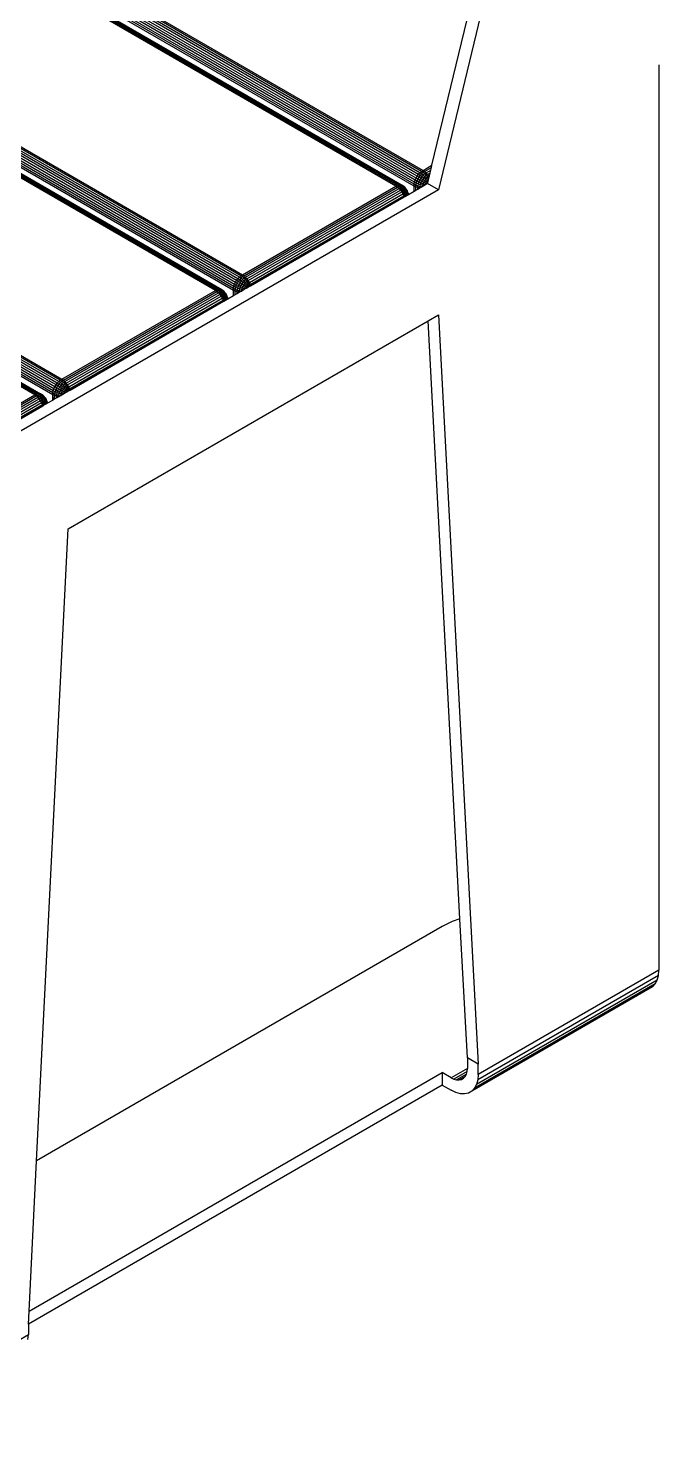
# Model space of a CAD drawing. Header units: millimetres. Extents: x 153 to 4750, y 92 to 3343.
# Drawn here: x 4125 to 4373, y 1707 to 2261 of the extents above; entities that cross this region are included whole.
import ezdxf

# ---------------------------------------------------------------- set-up
doc = ezdxf.new("R2010")
doc.units = ezdxf.units.MM

msp = doc.modelspace()

# ---------------------------------------------------------------- linework, layer by layer
for p, q in [((3011.52, 2937.13), (4280.02, 2204.76)), ((4270.49, 2199.05), (3002.1, 2931.45)), ((4271, 2199.1), (3002.1, 2931.45)), ((4271, 2199.1), (3002.66, 2931.47)), ((4271.48, 2199.04), (3002.66, 2931.47)), ((4276.53, 2199.36), (3008.03, 2931.73)), ((4276.69, 2200.14), (3008.19, 2932.52)), ((4276.95, 2200.94), (3008.45, 2933.31)), ((4277.31, 2201.73), (3008.8, 2934.1)), ((4277.75, 2202.48), (3009.24, 2934.86)), ((4278.25, 2203.19), (3009.74, 2935.56)), ((4278.81, 2203.81), (3010.3, 2936.18)), ((4279.41, 2204.34), (3010.9, 2936.71)), ((4269.39, 2198.62), (3000.89, 2930.99)), ((4269.95, 2198.89), (3000.89, 2930.99)), ((4269.95, 2198.89), (3001.5, 2931.29)), ((4270.49, 2199.05), (3001.5, 2931.29)), ((4276.48, 2198.62), (3007.97, 2930.99)), ((4271.48, 2199.04), (3007.97, 2928.57)), ((4271.9, 2198.87), (3007.97, 2928.57)), ((4206.44, 2160.81), (2937.93, 2893.19)), ((4206.88, 2161.57), (2938.37, 2893.94)), ((4207.38, 2162.27), (2938.88, 2894.64)), ((4207.94, 2162.9), (2939.44, 2895.27)), ((4208.54, 2163.42), (2940.03, 2895.8)), ((2940.65, 2896.22), (4209.16, 2163.84)), ((4198.53, 2157.7), (2930.02, 2890.08)), ((4199.08, 2157.97), (2930.02, 2890.08)), ((4199.08, 2157.97), (2930.63, 2890.37)), ((4199.62, 2158.14), (2930.63, 2890.37)), ((4199.62, 2158.14), (2931.23, 2890.53)), ((4200.14, 2158.19), (2931.23, 2890.53)), ((4200.14, 2158.19), (2931.79, 2890.55)), ((4200.61, 2158.13), (2931.79, 2890.55)), ((4205.61, 2157.7), (2937.11, 2890.08)), ((4200.61, 2158.13), (2937.11, 2887.66)), ((4201.03, 2157.95), (2937.11, 2887.66)), ((4205.67, 2158.45), (2937.16, 2890.82)), ((4205.83, 2159.23), (2937.32, 2891.6)), ((4206.09, 2160.02), (2937.58, 2892.4)), ((4137.08, 2121.98), (2868.57, 2854.35)), ((4137.67, 2122.51), (2869.17, 2854.88)), ((2869.78, 2855.3), (4138.29, 2122.93)), ((4127.66, 2116.79), (2859.15, 2849.16)), ((2859.77, 2849.46), (4128.28, 2117.08)), ((2860.36, 2849.62), (4128.87, 2117.24)), ((2860.92, 2849.64), (4129.43, 2117.26)), ((4134.75, 2116.79), (2866.24, 2849.16)), ((4134.8, 2117.53), (2866.29, 2849.9)), ((4134.96, 2118.31), (2866.45, 2850.69)), ((4135.22, 2119.11), (2866.71, 2851.48)), ((4135.58, 2119.9), (2867.07, 2852.27)), ((4136.01, 2120.65), (2867.51, 2853.03)), ((4136.52, 2121.36), (2868.01, 2853.73)), ((2866.24, 2846.74), (4129.94, 2117.15)), ((4338.85, 2415.33), (4286.05, 2197.19)), ((4283.52, 2206.78), (4299.51, 2272.88)), ((4372.5, 2246.1), (4372.5, 1891.15)), ((4276.95, 2200.94), (4277.31, 2201.73)), ((4277.31, 2201.73), (4277.75, 2202.48)), ((4277.96, 2201.36), (4277.31, 2201.73)), ((4277.96, 2201.36), (4277.62, 2200.58)), ((4277.75, 2202.48), (4278.25, 2203.19)), ((4278.39, 2202.1), (4277.75, 2202.48)), ((4278.39, 2202.1), (4277.96, 2201.36)), ((4278.68, 2200.96), (4277.96, 2201.36)), ((4278.25, 2203.19), (4278.81, 2203.81)), ((4278.89, 2202.79), (4278.25, 2203.19)), ((4278.89, 2202.79), (4278.39, 2202.1)), ((4279.09, 2201.67), (4278.39, 2202.1)), ((4279.09, 2201.67), (4278.68, 2200.96)), ((4278.81, 2203.81), (4279.41, 2204.34)), ((4279.44, 2203.41), (4278.81, 2203.81)), ((4279.44, 2203.41), (4278.89, 2202.79)), ((4279.57, 2202.33), (4278.89, 2202.79)), ((4279.57, 2202.33), (4279.09, 2201.67)), ((4279.09, 2201.67), (4279.82, 2201.22)), ((4279.41, 2204.34), (4280.02, 2204.76)), ((4280.03, 2203.93), (4279.41, 2204.34)), ((4280.03, 2203.93), (4279.44, 2203.41)), ((4280.1, 2202.92), (4279.44, 2203.41)), ((4280.1, 2202.92), (4279.57, 2202.33)), ((4279.57, 2202.33), (4280.26, 2201.83)), ((4280.26, 2201.83), (4279.82, 2201.22)), ((4280.02, 2204.76), (4283.52, 2206.78)), ((4280.64, 2204.34), (4280.02, 2204.76)), ((4280.64, 2204.34), (4280.03, 2203.93)), ((4280.66, 2203.42), (4280.03, 2203.93)), ((4280.66, 2203.42), (4280.1, 2202.92)), ((4280.1, 2202.92), (4280.74, 2202.37)), ((4280.74, 2202.37), (4280.26, 2201.83)), ((4280.94, 2201.28), (4280.26, 2201.83)), ((4280.94, 2201.28), (4280.56, 2200.74)), ((4280.64, 2204.34), (4283.3, 2205.88)), ((4281.23, 2203.81), (4280.64, 2204.34)), ((4281.23, 2203.81), (4280.66, 2203.42)), ((4280.66, 2203.42), (4281.26, 2202.82)), ((4281.26, 2202.82), (4280.74, 2202.37)), ((4281.37, 2201.76), (4280.74, 2202.37)), ((4281.37, 2201.76), (4280.94, 2201.28)), ((4281.6, 2200.72), (4280.94, 2201.28)), ((4281.23, 2203.81), (4283.06, 2204.86)), ((4281.79, 2203.19), (4281.23, 2203.81)), ((4281.79, 2203.19), (4281.26, 2202.82)), ((4281.83, 2202.16), (4281.26, 2202.82)), ((4281.83, 2202.16), (4281.37, 2201.76)), ((4281.96, 2201.12), (4281.37, 2201.76)), ((4281.79, 2203.19), (4282.79, 2203.76)), ((4282.3, 2202.48), (4281.79, 2203.19)), ((4282.3, 2202.48), (4281.83, 2202.16)), ((4282.26, 2201.57), (4281.83, 2202.16)), ((4282.2, 2201.34), (4281.96, 2201.12)), ((4282.11, 2200.93), (4282.2, 2201.34)), ((4282.2, 2201.34), (4282.26, 2201.57)), ((4282.26, 2201.57), (4282.43, 2202.26)), ((4282.3, 2202.48), (4282.51, 2202.61)), ((4282.43, 2202.26), (4282.3, 2202.48)), ((4282.43, 2202.26), (4282.51, 2202.61)), ((4282.51, 2202.61), (4282.79, 2203.76)), ((4282.79, 2203.76), (4283.06, 2204.86)), ((4283.06, 2204.86), (4283.3, 2205.88)), ((4283.3, 2205.88), (4283.52, 2206.78)), ((4286.05, 2197.19), (4068.49, 2071.58)), ((4209.16, 2163.84), (4269.39, 2198.62)), ((4209.77, 2163.42), (4270.01, 2198.2)), ((4210.37, 2162.9), (4270.6, 2197.67)), ((4210.93, 2162.27), (4271.16, 2197.05)), ((4211.43, 2161.57), (4271.67, 2196.35)), ((4269.39, 2198.62), (4269.95, 2198.89)), ((4269.39, 2198.62), (4270.01, 2198.2)), ((4269.95, 2198.89), (4270.49, 2199.05)), ((4270.55, 2198.47), (4269.95, 2198.89)), ((4270.01, 2198.2), (4270.55, 2198.47)), ((4270.01, 2198.2), (4270.6, 2197.67)), ((4270.49, 2199.05), (4271, 2199.1)), ((4271.09, 2198.63), (4270.49, 2199.05)), ((4271.09, 2198.63), (4270.55, 2198.47)), ((4271.13, 2197.93), (4270.55, 2198.47)), ((4270.6, 2197.67), (4271.13, 2197.93)), ((4270.6, 2197.67), (4271.16, 2197.05)), ((4271, 2199.1), (4271.48, 2199.04)), ((4271.59, 2198.68), (4271, 2199.1)), ((4271.59, 2198.68), (4271.09, 2198.63)), ((4271.63, 2198.08), (4271.09, 2198.63)), ((4271.63, 2198.08), (4271.13, 2197.93)), ((4271.64, 2197.28), (4271.13, 2197.93)), ((4271.16, 2197.05), (4271.64, 2197.28)), ((4271.16, 2197.05), (4271.67, 2196.35)), ((4271.48, 2199.04), (4271.9, 2198.87)), ((4272.06, 2198.62), (4271.48, 2199.04)), ((4272.12, 2198.13), (4271.59, 2198.68)), ((4272.06, 2198.62), (4271.59, 2198.68)), ((4272.12, 2198.13), (4271.63, 2198.08)), ((4272.11, 2197.42), (4271.63, 2198.08)), ((4271.64, 2197.28), (4272.11, 2197.42)), ((4271.64, 2197.28), (4272.09, 2196.55)), ((4272.09, 2196.55), (4271.67, 2196.35)), ((4271.67, 2196.35), (4272.11, 2195.59)), ((4272.48, 2198.45), (4271.9, 2198.87)), ((4272.56, 2198.07), (4272.06, 2198.62)), ((4272.48, 2198.45), (4272.06, 2198.62)), ((4272.51, 2196.68), (4272.09, 2196.55)), ((4272.46, 2195.76), (4272.09, 2196.55)), ((4272.56, 2197.47), (4272.11, 2197.42)), ((4272.51, 2196.68), (4272.11, 2197.42)), ((4272.46, 2195.76), (4272.11, 2195.59)), ((4272.56, 2197.47), (4272.12, 2198.13)), ((4272.56, 2198.07), (4272.12, 2198.13)), ((4272.81, 2195.87), (4272.46, 2195.76)), ((4272.74, 2194.94), (4272.46, 2195.76)), ((4272.96, 2197.91), (4272.48, 2198.45)), ((4272.83, 2198.17), (4272.48, 2198.45)), ((4272.51, 2196.68), (4272.9, 2196.72)), ((4272.51, 2196.68), (4272.81, 2195.87)), ((4272.97, 2197.41), (4272.56, 2198.07)), ((4272.96, 2197.91), (4272.56, 2198.07)), ((4272.9, 2196.72), (4272.56, 2197.47)), ((4272.97, 2197.41), (4272.56, 2197.47)), ((4273.14, 2195.9), (4272.81, 2195.87)), ((4272.81, 2195.87), (4273.01, 2195.02)), ((4273.3, 2197.64), (4272.83, 2198.17)), ((4273.27, 2196.67), (4272.9, 2196.72)), ((4273.14, 2195.9), (4272.9, 2196.72)), ((4273.33, 2197.26), (4272.96, 2197.91)), ((4273.3, 2197.64), (4272.96, 2197.91)), ((4273.27, 2196.67), (4272.97, 2197.41)), ((4273.33, 2197.26), (4272.97, 2197.41)), ((4273.14, 2195.9), (4273.27, 2195.04)), ((4273.14, 2195.9), (4273.45, 2195.86)), ((4273.45, 2195.86), (4273.27, 2196.67)), ((4273.59, 2196.54), (4273.27, 2196.67)), ((4273.65, 2197.02), (4273.3, 2197.64)), ((4273.57, 2197.29), (4273.3, 2197.64)), ((4273.59, 2196.54), (4273.33, 2197.26)), ((4273.65, 2197.02), (4273.33, 2197.26)), ((4273.72, 2195.75), (4273.45, 2195.86)), ((4273.5, 2195.01), (4273.45, 2195.86)), ((4273.9, 2196.69), (4273.57, 2197.29)), ((4273.72, 2195.75), (4273.59, 2196.54)), ((4273.87, 2196.32), (4273.59, 2196.54)), ((4273.87, 2196.32), (4273.65, 2197.02)), ((4273.9, 2196.69), (4273.65, 2197.02)), ((4273.71, 2194.98), (4273.72, 2195.75)), ((4273.95, 2195.57), (4273.72, 2195.75)), ((4273.95, 2195.57), (4273.87, 2196.32)), ((4274.09, 2196.03), (4273.87, 2196.32)), ((4274.09, 2196.03), (4273.9, 2196.69)), ((4274.08, 2196.28), (4273.9, 2196.69)), ((4274.25, 2195.67), (4274.08, 2196.28)), ((4274.14, 2195.33), (4274.09, 2196.03)), ((4274.25, 2195.67), (4274.09, 2196.03)), ((4274.33, 2195.33), (4276.48, 2196.57)), ((4276.48, 2198.62), (4276.53, 2199.36)), ((4276.48, 2196.57), (4276.48, 2198.62)), ((4276.57, 2196.63), (4276.48, 2198.62)), ((4277.15, 2198.3), (4276.48, 2198.62)), ((4276.48, 2196.57), (4276.57, 2196.63)), ((4276.53, 2199.36), (4276.69, 2200.14)), ((4277.2, 2199.03), (4276.53, 2199.36)), ((4276.57, 2196.63), (4277.14, 2196.96)), ((4276.69, 2200.14), (4276.95, 2200.94)), ((4277.36, 2199.79), (4276.69, 2200.14)), ((4277.62, 2200.58), (4276.95, 2200.94)), ((4277.14, 2196.96), (4277.15, 2198.3)), ((4277.14, 2196.96), (4277.21, 2197)), ((4277.15, 2198.3), (4277.2, 2199.03)), ((4277.21, 2197), (4277.15, 2198.3)), ((4277.9, 2198.04), (4277.15, 2198.3)), ((4277.36, 2199.79), (4277.2, 2199.03)), ((4277.96, 2198.74), (4277.2, 2199.03)), ((4277.21, 2197), (4277.9, 2197.39)), ((4277.62, 2200.58), (4277.36, 2199.79)), ((4278.11, 2199.47), (4277.36, 2199.79)), ((4278.35, 2200.22), (4277.62, 2200.58)), ((4277.9, 2198.04), (4277.96, 2198.74)), ((4277.9, 2197.39), (4277.9, 2198.04)), ((4277.93, 2197.41), (4277.9, 2198.04)), ((4278.73, 2197.87), (4277.9, 2198.04)), ((4277.9, 2197.39), (4277.93, 2197.41)), ((4277.93, 2197.41), (4278.73, 2197.87)), ((4278.11, 2199.47), (4277.96, 2198.74)), ((4277.96, 2198.74), (4278.77, 2198.51)), ((4278.35, 2200.22), (4278.11, 2199.47)), ((4278.11, 2199.47), (4278.91, 2199.19)), ((4278.68, 2200.96), (4278.35, 2200.22)), ((4278.35, 2200.22), (4279.14, 2199.88)), ((4278.68, 2200.96), (4279.44, 2200.56)), ((4278.73, 2197.87), (4278.77, 2198.51)), ((4278.73, 2197.87), (4279.58, 2198.36)), ((4278.91, 2199.19), (4278.77, 2198.51)), ((4279.58, 2198.36), (4278.77, 2198.51)), ((4279.14, 2199.88), (4278.91, 2199.19)), ((4279.75, 2198.95), (4278.91, 2199.19)), ((4279.44, 2200.56), (4279.14, 2199.88)), ((4279.95, 2199.56), (4279.14, 2199.88)), ((4279.82, 2201.22), (4279.44, 2200.56)), ((4280.22, 2200.16), (4279.44, 2200.56)), ((4279.58, 2198.36), (4279.64, 2198.4)), ((4279.64, 2198.4), (4279.75, 2198.95)), ((4279.64, 2198.4), (4280.36, 2198.81)), ((4279.95, 2199.56), (4279.75, 2198.95)), ((4280.36, 2198.81), (4279.75, 2198.95)), ((4280.56, 2200.74), (4279.82, 2201.22)), ((4280.22, 2200.16), (4279.95, 2199.56)), ((4280.76, 2199.27), (4279.95, 2199.56)), ((4280.56, 2200.74), (4280.22, 2200.16)), ((4280.99, 2199.78), (4280.22, 2200.16)), ((4280.36, 2198.81), (4280.67, 2199)), ((4281.27, 2200.27), (4280.56, 2200.74)), ((4280.67, 2199), (4280.76, 2199.27)), ((4280.67, 2199), (4281.02, 2199.2)), ((4280.99, 2199.78), (4280.76, 2199.27)), ((4281.02, 2199.2), (4280.76, 2199.27)), ((4281.27, 2200.27), (4280.99, 2199.78)), ((4281.56, 2199.51), (4280.99, 2199.78)), ((4281.02, 2199.2), (4281.56, 2199.51)), ((4281.6, 2200.72), (4281.27, 2200.27)), ((4281.85, 2199.87), (4281.27, 2200.27)), ((4281.56, 2199.51), (4281.79, 2199.64)), ((4281.96, 2201.12), (4281.6, 2200.72)), ((4281.97, 2200.37), (4281.6, 2200.72)), ((4281.79, 2199.64), (4281.85, 2199.87)), ((4286.05, 2197.19), (4281.79, 2199.64)), ((4281.85, 2199.87), (4281.97, 2200.37)), ((4282.11, 2200.93), (4281.96, 2201.12)), ((4281.97, 2200.37), (4282.11, 2200.93)), ((4211.87, 2160.81), (4272.11, 2195.59)), ((4212.23, 2160.02), (4272.46, 2194.8)), ((4212.3, 2159.79), (4272.54, 2194.56)), ((4212.38, 2159.56), (4272.61, 2194.34)), ((4272.11, 2195.59), (4272.46, 2194.8)), ((4272.74, 2194.94), (4272.46, 2194.8)), ((4272.46, 2194.8), (4272.54, 2194.56)), ((4272.74, 2194.94), (4272.54, 2194.56)), ((4272.54, 2194.56), (4272.61, 2194.34)), ((4272.61, 2194.34), (4272.84, 2194.47)), ((4273.01, 2195.02), (4272.74, 2194.94)), ((4272.84, 2194.47), (4272.74, 2194.94)), ((4272.84, 2194.47), (4273.05, 2194.59)), ((4273.27, 2195.04), (4273.01, 2195.02)), ((4273.01, 2195.02), (4273.05, 2194.59)), ((4273.05, 2194.59), (4273.27, 2194.72)), ((4273.27, 2195.04), (4273.27, 2194.72)), ((4273.5, 2195.01), (4273.27, 2195.04)), ((4273.27, 2194.72), (4273.49, 2194.85)), ((4273.5, 2195.01), (4273.49, 2194.85)), ((4273.49, 2194.85), (4273.66, 2194.95)), ((4273.5, 2195.01), (4273.66, 2194.95)), ((4273.66, 2194.95), (4273.71, 2194.98)), ((4273.71, 2194.98), (4273.92, 2195.09)), ((4273.92, 2195.09), (4273.95, 2195.57)), ((4273.92, 2195.09), (4274.12, 2195.21)), ((4274.14, 2195.33), (4273.95, 2195.57)), ((4274.12, 2195.21), (4274.14, 2195.33)), ((4274.12, 2195.21), (4274.17, 2195.24)), ((4274.17, 2195.24), (4274.14, 2195.33)), ((4274.17, 2195.24), (4274.26, 2195.29)), ((4274.26, 2195.29), (4274.25, 2195.67)), ((4274.33, 2195.33), (4274.25, 2195.67)), ((4274.26, 2195.29), (4274.33, 2195.33)), ((4207.38, 2162.27), (4207.94, 2162.9)), ((4207.94, 2162.9), (4208.54, 2163.42)), ((4208.58, 2162.49), (4207.94, 2162.9)), ((4208.54, 2163.42), (4209.16, 2163.84)), ((4209.17, 2163.01), (4208.54, 2163.42)), ((4209.17, 2163.01), (4208.58, 2162.49)), ((4209.77, 2163.42), (4209.16, 2163.84)), ((4209.77, 2163.42), (4209.17, 2163.01)), ((4209.79, 2162.5), (4209.17, 2163.01)), ((4210.37, 2162.9), (4209.77, 2163.42)), ((4210.37, 2162.9), (4209.79, 2162.5)), ((4210.93, 2162.27), (4210.37, 2162.9)), ((4138.29, 2122.93), (4198.53, 2157.7)), ((4138.91, 2122.51), (4199.14, 2157.29)), ((4198.53, 2157.7), (4199.08, 2157.97)), ((4198.53, 2157.7), (4199.14, 2157.29)), ((4199.08, 2157.97), (4199.62, 2158.14)), ((4199.69, 2157.55), (4199.08, 2157.97)), ((4199.14, 2157.29), (4199.69, 2157.55)), ((4199.14, 2157.29), (4199.74, 2156.76)), ((4199.62, 2158.14), (4200.14, 2158.19)), ((4200.22, 2157.71), (4199.62, 2158.14)), ((4200.22, 2157.71), (4199.69, 2157.55)), ((4200.26, 2157.01), (4199.69, 2157.55)), ((4199.74, 2156.76), (4200.26, 2157.01)), ((4200.14, 2158.19), (4200.61, 2158.13)), ((4200.73, 2157.76), (4200.14, 2158.19)), ((4200.73, 2157.76), (4200.22, 2157.71)), ((4200.77, 2157.16), (4200.22, 2157.71)), ((4200.77, 2157.16), (4200.26, 2157.01)), ((4200.78, 2156.37), (4200.26, 2157.01)), ((4200.61, 2158.13), (4201.03, 2157.95)), ((4201.19, 2157.7), (4200.61, 2158.13)), ((4201.25, 2157.21), (4200.73, 2157.76)), ((4201.19, 2157.7), (4200.73, 2157.76)), ((4201.25, 2157.21), (4200.77, 2157.16)), ((4201.25, 2156.51), (4200.77, 2157.16)), ((4201.61, 2157.53), (4201.03, 2157.95)), ((4201.7, 2157.15), (4201.19, 2157.7)), ((4201.61, 2157.53), (4201.19, 2157.7)), ((4201.69, 2156.55), (4201.25, 2157.21)), ((4201.7, 2157.15), (4201.25, 2157.21)), ((4202.09, 2156.99), (4201.61, 2157.53)), ((4201.96, 2157.26), (4201.61, 2157.53)), ((4202.1, 2156.5), (4201.7, 2157.15)), ((4202.09, 2156.99), (4201.7, 2157.15)), ((4202.43, 2156.73), (4201.96, 2157.26)), ((4205.61, 2157.7), (4205.67, 2158.45)), ((4205.61, 2155.66), (4205.61, 2157.7)), ((4205.71, 2155.71), (4205.61, 2157.7)), ((4206.28, 2157.38), (4205.61, 2157.7)), ((4205.67, 2158.45), (4205.83, 2159.23)), ((4206.34, 2158.11), (4205.67, 2158.45)), ((4205.83, 2159.23), (4206.09, 2160.02)), ((4206.49, 2158.88), (4205.83, 2159.23)), ((4206.09, 2160.02), (4206.44, 2160.81)), ((4206.75, 2159.67), (4206.09, 2160.02)), ((4206.27, 2156.04), (4206.28, 2157.38)), ((4206.28, 2157.38), (4206.34, 2158.11)), ((4206.34, 2156.08), (4206.28, 2157.38)), ((4207.04, 2157.13), (4206.28, 2157.38)), ((4206.49, 2158.88), (4206.34, 2158.11)), ((4207.09, 2157.83), (4206.34, 2158.11)), ((4206.44, 2160.81), (4206.88, 2161.57)), ((4207.1, 2160.44), (4206.44, 2160.81)), ((4206.75, 2159.67), (4206.49, 2158.88)), ((4207.24, 2158.56), (4206.49, 2158.88)), ((4207.1, 2160.44), (4206.75, 2159.67)), ((4207.48, 2159.31), (4206.75, 2159.67)), ((4206.88, 2161.57), (4207.38, 2162.27)), ((4207.53, 2161.19), (4206.88, 2161.57)), ((4207.03, 2156.48), (4207.04, 2157.13)), ((4207.04, 2157.13), (4207.09, 2157.83)), ((4207.07, 2156.5), (4207.04, 2157.13)), ((4207.86, 2156.96), (4207.04, 2157.13)), ((4207.24, 2158.56), (4207.09, 2157.83)), ((4207.09, 2157.83), (4207.91, 2157.6)), ((4207.53, 2161.19), (4207.1, 2160.44)), ((4207.82, 2160.05), (4207.1, 2160.44)), ((4207.48, 2159.31), (4207.24, 2158.56)), ((4207.24, 2158.56), (4208.04, 2158.27)), ((4208.03, 2161.88), (4207.38, 2162.27)), ((4207.82, 2160.05), (4207.48, 2159.31)), ((4207.48, 2159.31), (4208.27, 2158.96)), ((4208.03, 2161.88), (4207.53, 2161.19)), ((4208.23, 2160.76), (4207.53, 2161.19)), ((4208.23, 2160.76), (4207.82, 2160.05)), ((4207.82, 2160.05), (4208.58, 2159.65)), ((4207.86, 2156.96), (4207.91, 2157.6)), ((4207.86, 2156.96), (4208.71, 2157.45)), ((4208.04, 2158.27), (4207.91, 2157.6)), ((4208.71, 2157.45), (4207.91, 2157.6)), ((4208.58, 2162.49), (4208.03, 2161.88)), ((4208.7, 2161.42), (4208.03, 2161.88)), ((4208.27, 2158.96), (4208.04, 2158.27)), ((4208.88, 2158.03), (4208.04, 2158.27)), ((4208.7, 2161.42), (4208.23, 2160.76)), ((4208.23, 2160.76), (4208.96, 2160.3)), ((4208.58, 2159.65), (4208.27, 2158.96)), ((4209.08, 2158.65), (4208.27, 2158.96)), ((4209.23, 2162.01), (4208.58, 2162.49)), ((4208.96, 2160.3), (4208.58, 2159.65)), ((4209.35, 2159.25), (4208.58, 2159.65)), ((4209.23, 2162.01), (4208.7, 2161.42)), ((4208.7, 2161.42), (4209.39, 2160.91)), ((4208.71, 2157.45), (4208.77, 2157.48)), ((4208.77, 2157.48), (4208.88, 2158.03)), ((4208.77, 2157.48), (4209.49, 2157.9)), ((4209.08, 2158.65), (4208.88, 2158.03)), ((4209.49, 2157.9), (4208.88, 2158.03)), ((4209.39, 2160.91), (4208.96, 2160.3)), ((4209.69, 2159.83), (4208.96, 2160.3)), ((4209.35, 2159.25), (4209.08, 2158.65)), ((4209.9, 2158.36), (4209.08, 2158.65)), ((4209.79, 2162.5), (4209.23, 2162.01)), ((4209.23, 2162.01), (4209.88, 2161.45)), ((4209.69, 2159.83), (4209.35, 2159.25)), ((4210.13, 2158.87), (4209.35, 2159.25)), ((4209.88, 2161.45), (4209.39, 2160.91)), ((4210.08, 2160.37), (4209.39, 2160.91)), ((4209.49, 2157.9), (4209.81, 2158.08)), ((4210.08, 2160.37), (4209.69, 2159.83)), ((4210.41, 2159.35), (4209.69, 2159.83)), ((4209.79, 2162.5), (4210.4, 2161.91)), ((4209.81, 2158.08), (4209.9, 2158.36)), ((4209.81, 2158.08), (4210.15, 2158.28)), ((4210.4, 2161.91), (4209.88, 2161.45)), ((4210.51, 2160.84), (4209.88, 2161.45)), ((4210.13, 2158.87), (4209.9, 2158.36)), ((4210.15, 2158.28), (4209.9, 2158.36)), ((4210.51, 2160.84), (4210.08, 2160.37)), ((4210.73, 2159.8), (4210.08, 2160.37)), ((4210.41, 2159.35), (4210.13, 2158.87)), ((4210.7, 2158.59), (4210.13, 2158.87)), ((4210.15, 2158.28), (4210.7, 2158.59)), ((4210.93, 2162.27), (4210.4, 2161.91)), ((4210.96, 2161.25), (4210.4, 2161.91)), ((4210.73, 2159.8), (4210.41, 2159.35)), ((4211.09, 2158.89), (4210.41, 2159.35)), ((4210.96, 2161.25), (4210.51, 2160.84)), ((4211.09, 2160.2), (4210.51, 2160.84)), ((4210.7, 2158.59), (4211.03, 2158.78)), ((4211.09, 2160.2), (4210.73, 2159.8)), ((4211.34, 2159.24), (4210.73, 2159.8)), ((4211.43, 2161.57), (4210.93, 2162.27)), ((4211.43, 2161.57), (4210.96, 2161.25)), ((4211.48, 2160.54), (4210.96, 2161.25)), ((4211.09, 2158.89), (4211.03, 2158.78)), ((4211.03, 2158.78), (4211.14, 2158.85)), ((4211.48, 2160.54), (4211.09, 2160.2)), ((4211.62, 2159.55), (4211.09, 2160.2)), ((4211.34, 2159.24), (4211.09, 2158.89)), ((4211.14, 2158.85), (4211.09, 2158.89)), ((4211.14, 2158.85), (4211.51, 2159.06)), ((4211.62, 2159.55), (4211.34, 2159.24)), ((4211.51, 2159.06), (4211.34, 2159.24)), ((4211.87, 2160.81), (4211.43, 2161.57)), ((4211.87, 2160.81), (4211.48, 2160.54)), ((4211.92, 2159.82), (4211.48, 2160.54)), ((4211.51, 2159.06), (4211.83, 2159.25)), ((4211.92, 2159.82), (4211.62, 2159.55)), ((4211.83, 2159.25), (4211.62, 2159.55)), ((4211.83, 2159.25), (4212.11, 2159.41)), ((4212.23, 2160.02), (4211.87, 2160.81)), ((4212.23, 2160.02), (4211.92, 2159.82)), ((4212.11, 2159.41), (4211.92, 2159.82)), ((4212.3, 2159.79), (4211.92, 2159.82)), ((4212.11, 2159.41), (4212.38, 2159.56)), ((4212.3, 2159.79), (4212.23, 2160.02)), ((4212.38, 2159.56), (4212.3, 2159.79)), ((4139.5, 2121.98), (4199.74, 2156.76)), ((4140.06, 2121.36), (4200.3, 2156.13)), ((4140.57, 2120.65), (4200.8, 2155.43)), ((4141, 2119.9), (4201.24, 2154.68)), ((4141.36, 2119.11), (4201.6, 2153.89)), ((4141.44, 2118.87), (4201.67, 2153.65)), ((4141.51, 2118.65), (4201.75, 2153.43)), ((4199.74, 2156.76), (4200.3, 2156.13)), ((4200.3, 2156.13), (4200.78, 2156.37)), ((4200.3, 2156.13), (4200.8, 2155.43)), ((4200.78, 2156.37), (4201.25, 2156.51)), ((4200.78, 2156.37), (4201.23, 2155.64)), ((4201.23, 2155.64), (4200.8, 2155.43)), ((4200.8, 2155.43), (4201.24, 2154.68)), ((4201.64, 2155.76), (4201.23, 2155.64)), ((4201.6, 2154.85), (4201.23, 2155.64)), ((4201.6, 2154.85), (4201.24, 2154.68)), ((4201.24, 2154.68), (4201.6, 2153.89)), ((4201.69, 2156.55), (4201.25, 2156.51)), ((4201.64, 2155.76), (4201.25, 2156.51)), ((4201.94, 2154.95), (4201.6, 2154.85)), ((4201.87, 2154.02), (4201.6, 2154.85)), ((4201.87, 2154.02), (4201.6, 2153.89)), ((4201.6, 2153.89), (4201.67, 2153.65)), ((4201.64, 2155.76), (4202.04, 2155.8)), ((4201.64, 2155.76), (4201.94, 2154.95)), ((4201.87, 2154.02), (4201.67, 2153.65)), ((4201.67, 2153.65), (4201.75, 2153.43)), ((4202.04, 2155.8), (4201.69, 2156.55)), ((4202.1, 2156.5), (4201.69, 2156.55)), ((4201.75, 2153.43), (4201.97, 2153.55)), ((4202.14, 2154.1), (4201.87, 2154.02)), ((4201.97, 2153.55), (4201.87, 2154.02)), ((4202.27, 2154.99), (4201.94, 2154.95)), ((4201.94, 2154.95), (4202.14, 2154.1)), ((4201.97, 2153.55), (4202.19, 2153.68)), ((4202.4, 2155.76), (4202.04, 2155.8)), ((4202.27, 2154.99), (4202.04, 2155.8)), ((4202.47, 2156.35), (4202.09, 2156.99)), ((4202.43, 2156.73), (4202.09, 2156.99)), ((4202.4, 2155.76), (4202.1, 2156.5)), ((4202.47, 2156.35), (4202.1, 2156.5)), ((4202.4, 2154.13), (4202.14, 2154.1)), ((4202.14, 2154.1), (4202.19, 2153.68)), ((4202.19, 2153.68), (4202.4, 2153.81)), ((4202.27, 2154.99), (4202.4, 2154.13)), ((4202.27, 2154.99), (4202.58, 2154.95)), ((4202.58, 2154.95), (4202.4, 2155.76)), ((4202.72, 2155.62), (4202.4, 2155.76)), ((4202.4, 2154.13), (4202.4, 2153.81)), ((4202.64, 2154.1), (4202.4, 2154.13)), ((4202.4, 2153.81), (4202.62, 2153.93)), ((4202.78, 2156.11), (4202.43, 2156.73)), ((4202.71, 2156.37), (4202.43, 2156.73)), ((4202.72, 2155.62), (4202.47, 2156.35)), ((4202.78, 2156.11), (4202.47, 2156.35)), ((4202.85, 2154.84), (4202.58, 2154.95)), ((4202.64, 2154.1), (4202.58, 2154.95)), ((4202.64, 2154.1), (4202.62, 2153.93)), ((4202.62, 2153.93), (4202.8, 2154.03)), ((4202.64, 2154.1), (4202.8, 2154.03)), ((4203.03, 2155.78), (4202.71, 2156.37)), ((4202.85, 2154.84), (4202.72, 2155.62)), ((4203, 2155.41), (4202.72, 2155.62)), ((4203, 2155.41), (4202.78, 2156.11)), ((4203.03, 2155.78), (4202.78, 2156.11)), ((4202.8, 2154.03), (4202.85, 2154.06)), ((4202.85, 2154.06), (4202.85, 2154.84)), ((4203.08, 2154.66), (4202.85, 2154.84)), ((4202.85, 2154.06), (4203.05, 2154.18)), ((4203.08, 2154.66), (4203, 2155.41)), ((4203.22, 2155.12), (4203, 2155.41)), ((4203.22, 2155.12), (4203.03, 2155.78)), ((4203.22, 2155.37), (4203.03, 2155.78)), ((4203.05, 2154.18), (4203.08, 2154.66)), ((4203.05, 2154.18), (4203.26, 2154.3)), ((4203.27, 2154.41), (4203.08, 2154.66)), ((4203.39, 2154.76), (4203.22, 2155.37)), ((4203.27, 2154.41), (4203.22, 2155.12)), ((4203.39, 2154.76), (4203.22, 2155.12)), ((4203.26, 2154.3), (4203.27, 2154.41)), ((4203.26, 2154.3), (4203.31, 2154.33)), ((4203.31, 2154.33), (4203.27, 2154.41)), ((4203.31, 2154.33), (4203.4, 2154.38)), ((4203.4, 2154.38), (4203.39, 2154.76)), ((4203.47, 2154.42), (4203.39, 2154.76)), ((4203.4, 2154.38), (4203.47, 2154.42)), ((4203.47, 2154.42), (4205.61, 2155.66)), ((4205.61, 2155.66), (4205.71, 2155.71)), ((4205.71, 2155.71), (4206.27, 2156.04)), ((4206.27, 2156.04), (4206.34, 2156.08)), ((4206.34, 2156.08), (4207.03, 2156.48)), ((4207.03, 2156.48), (4207.07, 2156.5)), ((4207.07, 2156.5), (4207.86, 2156.96)), ((4282.05, 2145.78), (4286.05, 2148.09)), ((4286.05, 2148.09), (4301.64, 1854.32)), ((4140.77, 2064.21), (4282.05, 2145.78)), ((4294.49, 1911.28), (4282.05, 2145.78)), ((4134.8, 2117.53), (4134.96, 2118.31)), ((4134.96, 2118.31), (4135.22, 2119.11)), ((4135.63, 2117.97), (4134.96, 2118.31)), ((4135.22, 2119.11), (4135.58, 2119.9)), ((4135.88, 2118.75), (4135.22, 2119.11)), ((4135.58, 2119.9), (4136.01, 2120.65)), ((4136.23, 2119.53), (4135.58, 2119.9)), ((4135.88, 2118.75), (4135.63, 2117.97)), ((4136.23, 2119.53), (4135.88, 2118.75)), ((4136.62, 2118.39), (4135.88, 2118.75)), ((4136.01, 2120.65), (4136.52, 2121.36)), ((4136.66, 2120.27), (4136.01, 2120.65)), ((4136.66, 2120.27), (4136.23, 2119.53)), ((4136.95, 2119.13), (4136.23, 2119.53)), ((4136.62, 2118.39), (4136.37, 2117.64)), ((4136.52, 2121.36), (4137.08, 2121.98)), ((4137.16, 2120.96), (4136.52, 2121.36)), ((4136.95, 2119.13), (4136.62, 2118.39)), ((4136.62, 2118.39), (4137.4, 2118.05)), ((4137.16, 2120.96), (4136.66, 2120.27)), ((4137.36, 2119.85), (4136.66, 2120.27)), ((4137.36, 2119.85), (4136.95, 2119.13)), ((4136.95, 2119.13), (4137.71, 2118.73)), ((4137.08, 2121.98), (4137.67, 2122.51)), ((4137.71, 2121.58), (4137.08, 2121.98)), ((4137.71, 2121.58), (4137.16, 2120.96)), ((4137.84, 2120.5), (4137.16, 2120.96)), ((4137.84, 2120.5), (4137.36, 2119.85)), ((4137.36, 2119.85), (4138.09, 2119.39)), ((4137.71, 2118.73), (4137.4, 2118.05)), ((4137.67, 2122.51), (4138.29, 2122.93)), ((4138.3, 2122.1), (4137.67, 2122.51)), ((4138.3, 2122.1), (4137.71, 2121.58)), ((4138.36, 2121.09), (4137.71, 2121.58)), ((4138.09, 2119.39), (4137.71, 2118.73)), ((4138.49, 2118.33), (4137.71, 2118.73)), ((4138.36, 2121.09), (4137.84, 2120.5)), ((4137.84, 2120.5), (4138.53, 2120)), ((4138.53, 2120), (4138.09, 2119.39)), ((4138.82, 2118.91), (4138.09, 2119.39)), ((4138.49, 2118.33), (4138.22, 2117.73)), ((4138.91, 2122.51), (4138.29, 2122.93)), ((4138.91, 2122.51), (4138.3, 2122.1)), ((4138.92, 2121.59), (4138.3, 2122.1)), ((4138.92, 2121.59), (4138.36, 2121.09)), ((4138.36, 2121.09), (4139.01, 2120.54)), ((4138.82, 2118.91), (4138.49, 2118.33)), ((4139.26, 2117.95), (4138.49, 2118.33)), ((4139.01, 2120.54), (4138.53, 2120)), ((4139.21, 2119.45), (4138.53, 2120)), ((4139.21, 2119.45), (4138.82, 2118.91)), ((4139.54, 2118.44), (4138.82, 2118.91)), ((4139.5, 2121.98), (4138.91, 2122.51)), ((4139.5, 2121.98), (4138.92, 2121.59)), ((4138.92, 2121.59), (4139.53, 2120.99)), ((4139.53, 2120.99), (4139.01, 2120.54)), ((4139.64, 2119.93), (4139.01, 2120.54)), ((4139.64, 2119.93), (4139.21, 2119.45)), ((4139.87, 2118.89), (4139.21, 2119.45)), ((4139.54, 2118.44), (4139.26, 2117.95)), ((4140.06, 2121.36), (4139.5, 2121.98)), ((4140.06, 2121.36), (4139.53, 2120.99)), ((4140.1, 2120.34), (4139.53, 2120.99)), ((4139.87, 2118.89), (4139.54, 2118.44)), ((4140.22, 2117.97), (4139.54, 2118.44)), ((4140.1, 2120.34), (4139.64, 2119.93)), ((4140.23, 2119.29), (4139.64, 2119.93)), ((4140.23, 2119.29), (4139.87, 2118.89)), ((4140.47, 2118.32), (4139.87, 2118.89)), ((4140.57, 2120.65), (4140.06, 2121.36)), ((4140.57, 2120.65), (4140.1, 2120.34)), ((4140.61, 2119.63), (4140.1, 2120.34)), ((4140.47, 2118.32), (4140.22, 2117.97)), ((4140.61, 2119.63), (4140.23, 2119.29)), ((4140.75, 2118.64), (4140.23, 2119.29)), ((4140.75, 2118.64), (4140.47, 2118.32)), ((4140.65, 2118.15), (4140.47, 2118.32)), ((4141, 2119.9), (4140.57, 2120.65)), ((4141, 2119.9), (4140.61, 2119.63)), ((4141.05, 2118.9), (4140.61, 2119.63)), ((4140.65, 2118.15), (4140.96, 2118.33)), ((4141.05, 2118.9), (4140.75, 2118.64)), ((4140.96, 2118.33), (4140.75, 2118.64)), ((4140.96, 2118.33), (4141.25, 2118.5)), ((4141.36, 2119.11), (4141, 2119.9)), ((4141.36, 2119.11), (4141.05, 2118.9)), ((4141.25, 2118.5), (4141.05, 2118.9)), ((4141.44, 2118.87), (4141.05, 2118.9)), ((4141.25, 2118.5), (4141.51, 2118.65)), ((4141.44, 2118.87), (4141.36, 2119.11)), ((4141.51, 2118.65), (4141.44, 2118.87)), ((4058.92, 2077.1), (4127.66, 2116.79)), ((4059.53, 2076.69), (4128.28, 2116.37)), ((4060.13, 2076.16), (4128.87, 2115.84)), ((4060.69, 2075.53), (4129.43, 2115.22)), ((4061.2, 2074.83), (4129.94, 2114.52)), ((4061.63, 2074.07), (4130.37, 2113.76)), ((4061.99, 2073.29), (4130.73, 2112.97)), ((4128.28, 2117.08), (4127.66, 2116.79)), ((4128.28, 2116.37), (4127.66, 2116.79)), ((4128.87, 2117.24), (4128.28, 2117.08)), ((4128.28, 2117.08), (4128.88, 2116.66)), ((4128.28, 2116.37), (4128.88, 2116.66)), ((4128.87, 2115.84), (4128.28, 2116.37)), ((4129.43, 2117.26), (4128.87, 2117.24)), ((4129.47, 2116.82), (4128.87, 2117.24)), ((4128.87, 2115.84), (4129.45, 2116.12)), ((4129.43, 2115.22), (4128.87, 2115.84)), ((4128.88, 2116.66), (4129.47, 2116.82)), ((4128.88, 2116.66), (4129.45, 2116.12)), ((4129.94, 2117.15), (4129.43, 2117.26)), ((4129.43, 2117.26), (4130.02, 2116.84)), ((4129.43, 2115.22), (4129.96, 2115.47)), ((4129.94, 2114.52), (4129.43, 2115.22)), ((4129.45, 2116.12), (4130.01, 2116.27)), ((4129.45, 2116.12), (4129.96, 2115.47)), ((4129.47, 2116.82), (4130.02, 2116.84)), ((4130.01, 2116.27), (4129.47, 2116.82)), ((4130.37, 2116.9), (4129.94, 2117.15)), ((4129.94, 2117.15), (4130.52, 2116.73)), ((4129.94, 2114.52), (4130.41, 2114.74)), ((4130.37, 2113.76), (4129.94, 2114.52)), ((4129.96, 2115.47), (4130.48, 2115.61)), ((4129.96, 2115.47), (4130.41, 2114.74)), ((4130.01, 2116.27), (4130.54, 2116.29)), ((4130.48, 2115.61), (4130.01, 2116.27)), ((4130.02, 2116.84), (4130.52, 2116.73)), ((4130.02, 2116.84), (4130.54, 2116.29)), ((4130.95, 2116.48), (4130.37, 2116.9)), ((4130.37, 2113.76), (4130.77, 2113.95)), ((4130.73, 2112.97), (4130.37, 2113.76)), ((4130.41, 2114.74), (4130.87, 2114.86)), ((4130.41, 2114.74), (4130.77, 2113.95)), ((4130.48, 2115.61), (4130.97, 2115.63)), ((4130.87, 2114.86), (4130.48, 2115.61)), ((4130.52, 2116.73), (4130.95, 2116.48)), ((4130.52, 2116.73), (4131.01, 2116.18)), ((4130.54, 2116.29), (4131.01, 2116.18)), ((4130.54, 2116.29), (4130.97, 2115.63)), ((4130.73, 2112.97), (4131.04, 2113.12)), ((4130.88, 2112.51), (4130.73, 2112.97)), ((4130.77, 2113.95), (4131.15, 2114.05)), ((4130.77, 2113.95), (4131.04, 2113.12)), ((4130.87, 2114.86), (4131.3, 2114.88)), ((4131.15, 2114.05), (4130.87, 2114.86)), ((4130.95, 2116.48), (4131.3, 2116.1)), ((4130.97, 2115.63), (4131.4, 2115.53)), ((4130.97, 2115.63), (4131.3, 2114.88)), ((4131.01, 2116.18), (4131.42, 2115.94)), ((4131.01, 2116.18), (4131.4, 2115.53)), ((4131.04, 2113.12), (4131.33, 2113.2)), ((4131.04, 2113.12), (4131.13, 2112.65)), ((4131.13, 2112.65), (4131.37, 2112.79)), ((4131.15, 2114.05), (4131.51, 2114.07)), ((4131.33, 2113.2), (4131.15, 2114.05)), ((4131.3, 2116.1), (4131.42, 2115.94)), ((4131.3, 2114.88), (4131.68, 2114.79)), ((4131.3, 2114.88), (4131.51, 2114.07)), ((4131.33, 2113.2), (4131.61, 2113.21)), ((4131.37, 2112.79), (4131.33, 2113.2)), ((4131.37, 2112.79), (4131.61, 2112.93)), ((4131.4, 2115.53), (4131.78, 2115.31)), ((4131.4, 2115.53), (4131.68, 2114.79)), ((4131.78, 2115.31), (4131.42, 2115.94)), ((4131.42, 2115.94), (4131.76, 2115.59)), ((4131.51, 2114.07), (4131.84, 2113.99)), ((4131.51, 2114.07), (4131.61, 2113.21)), ((4131.61, 2113.21), (4131.87, 2113.15)), ((4131.61, 2113.21), (4131.61, 2112.93)), ((4131.61, 2112.93), (4131.86, 2113.08)), ((4131.68, 2114.79), (4132.02, 2114.6)), ((4131.68, 2114.79), (4131.84, 2113.99)), ((4131.76, 2115.59), (4132.09, 2114.98)), ((4132.02, 2114.6), (4131.78, 2115.31)), ((4131.78, 2115.31), (4132.09, 2114.98)), ((4131.84, 2113.99), (4132.12, 2113.83)), ((4131.84, 2113.99), (4131.87, 2113.15)), ((4131.87, 2113.15), (4131.86, 2113.08)), ((4131.86, 2113.08), (4131.93, 2113.12)), ((4131.87, 2113.15), (4131.93, 2113.12)), ((4131.93, 2113.12), (4132.09, 2113.21)), ((4132.12, 2113.83), (4132.02, 2114.6)), ((4132.02, 2114.6), (4132.29, 2114.31)), ((4132.09, 2114.98), (4132.32, 2114.55)), ((4132.09, 2114.98), (4132.29, 2114.31)), ((4132.09, 2113.21), (4132.12, 2113.83)), ((4132.09, 2113.21), (4132.32, 2113.34)), ((4132.12, 2113.83), (4132.35, 2113.59)), ((4132.29, 2114.31), (4132.49, 2113.93)), ((4132.29, 2114.31), (4132.35, 2113.59)), ((4132.32, 2114.55), (4132.49, 2113.93)), ((4132.35, 2113.59), (4132.32, 2113.34)), ((4132.32, 2113.34), (4132.44, 2113.41)), ((4132.35, 2113.59), (4132.44, 2113.41)), ((4132.44, 2113.41), (4132.51, 2113.45)), ((4132.49, 2113.93), (4132.6, 2113.51)), ((4132.49, 2113.93), (4132.51, 2113.45)), ((4132.51, 2113.45), (4132.6, 2113.51)), ((4132.6, 2113.51), (4134.75, 2114.74)), ((4134.75, 2116.79), (4134.8, 2117.53)), ((4134.75, 2114.74), (4134.75, 2116.79)), ((4134.84, 2114.8), (4134.75, 2116.79)), ((4135.42, 2116.47), (4134.75, 2116.79)), ((4134.75, 2114.74), (4134.84, 2114.8)), ((4135.47, 2117.2), (4134.8, 2117.53)), ((4134.84, 2114.8), (4135.41, 2115.13)), ((4135.41, 2115.13), (4135.42, 2116.47)), ((4135.41, 2115.13), (4135.48, 2115.17)), ((4135.42, 2116.47), (4135.47, 2117.2)), ((4135.48, 2115.17), (4135.42, 2116.47)), ((4136.17, 2116.21), (4135.42, 2116.47)), ((4135.63, 2117.97), (4135.47, 2117.2)), ((4136.22, 2116.91), (4135.47, 2117.2)), ((4135.48, 2115.17), (4136.16, 2115.56)), ((4136.37, 2117.64), (4135.63, 2117.97)), ((4136.16, 2115.56), (4136.17, 2116.21)), ((4136.16, 2115.56), (4136.2, 2115.58)), ((4136.17, 2116.21), (4136.22, 2116.91)), ((4136.2, 2115.58), (4136.17, 2116.21)), ((4136.99, 2116.04), (4136.17, 2116.21)), ((4136.2, 2115.58), (4136.99, 2116.04)), ((4136.37, 2117.64), (4136.22, 2116.91)), ((4136.22, 2116.91), (4137.04, 2116.68)), ((4136.37, 2117.64), (4137.18, 2117.36)), ((4136.99, 2116.04), (4137.04, 2116.68)), ((4136.99, 2116.04), (4137.84, 2116.53)), ((4137.18, 2117.36), (4137.04, 2116.68)), ((4137.84, 2116.53), (4137.04, 2116.68)), ((4137.4, 2118.05), (4137.18, 2117.36)), ((4138.02, 2117.12), (4137.18, 2117.36)), ((4138.22, 2117.73), (4137.4, 2118.05)), ((4137.84, 2116.53), (4137.9, 2116.57)), ((4137.9, 2116.57), (4138.02, 2117.12)), ((4137.9, 2116.57), (4138.63, 2116.98)), ((4138.22, 2117.73), (4138.02, 2117.12)), ((4138.63, 2116.98), (4138.02, 2117.12)), ((4139.03, 2117.44), (4138.22, 2117.73)), ((4138.63, 2116.98), (4138.94, 2117.17)), ((4138.94, 2117.17), (4139.03, 2117.44)), ((4138.94, 2117.17), (4139.29, 2117.37)), ((4139.26, 2117.95), (4139.03, 2117.44)), ((4139.29, 2117.37), (4139.03, 2117.44)), ((4139.83, 2117.68), (4139.26, 2117.95)), ((4139.29, 2117.37), (4139.83, 2117.68)), ((4139.83, 2117.68), (4140.16, 2117.87)), ((4140.22, 2117.97), (4140.16, 2117.87)), ((4140.16, 2117.87), (4140.27, 2117.94)), ((4140.27, 2117.94), (4140.22, 2117.97)), ((4140.27, 2117.94), (4140.65, 2118.15)), ((4064.23, 2074.03), (4130.88, 2112.51)), ((4130.88, 2112.51), (4131.13, 2112.65)), ((4128.38, 1816.48), (4140.77, 2064.21)), ((4287.46, 1908.33), (4128.38, 1816.48)), ((4291.48, 1910.27), (4287.46, 1908.33)), ((4294.49, 1911.28), (4291.48, 1910.27)), ((4297.39, 1856.78), (4294.49, 1911.28)), ((4371.86, 1887.32), (4301, 1846.4)), ((4372.34, 1889.11), (4301.48, 1848.19)), ((4372.5, 1891.15), (4301.64, 1850.23)), ((4371.08, 1885.83), (4371.86, 1887.32)), ((4371.86, 1887.32), (4372.34, 1889.11)), ((4372.34, 1889.11), (4372.5, 1891.15)), ((4370.02, 1884.69), (4299.15, 1843.78)), ((4371.08, 1885.83), (4300.21, 1844.92)), ((4370.02, 1884.69), (4371.08, 1885.83)), ((4297.39, 1856.78), (4297.39, 1852.69)), ((4301.64, 1854.32), (4297.39, 1856.78)), ((4301.64, 1850.23), (4301.64, 1854.32)), ((4125.43, 1757.5), (4287.46, 1851.05)), ((4287.46, 1851.05), (4287.46, 1846.14)), ((4291.01, 1849), (4287.46, 1851.05)), ((4297.39, 1852.69), (4291.01, 1849)), ((4291.01, 1849), (4292.11, 1848.48)), ((4297.29, 1851.46), (4292.11, 1848.48)), ((4292.11, 1848.48), (4293.19, 1848.19)), ((4297, 1850.39), (4293.19, 1848.19)), ((4293.19, 1848.19), (4294.2, 1848.15)), ((4296.53, 1849.5), (4294.2, 1848.15)), ((4294.2, 1848.15), (4295.11, 1848.36)), ((4295.11, 1848.36), (4295.89, 1848.81)), ((4295.89, 1848.81), (4296.53, 1849.5)), ((4296.53, 1849.5), (4297, 1850.39)), ((4297, 1850.39), (4297.29, 1851.46)), ((4297.29, 1851.46), (4297.39, 1852.69)), ((4301.48, 1848.19), (4301, 1846.4)), ((4301.64, 1850.23), (4301.48, 1848.19)), ((4287.46, 1846.14), (4125.18, 1752.44)), ((4287.46, 1846.14), (4291.01, 1844.09)), ((4292.85, 1843.21), (4291.01, 1844.09)), ((4294.64, 1842.73), (4292.85, 1843.21)), ((4296.32, 1842.67), (4294.64, 1842.73)), ((4297.84, 1843.02), (4296.32, 1842.67)), ((4299.15, 1843.78), (4297.84, 1843.02)), ((4300.21, 1844.92), (4299.15, 1843.78)), ((4301, 1846.4), (4300.21, 1844.92)), ((4125.43, 1757.5), (4128.38, 1816.48)), ((4125.18, 1752.44), (4125.43, 1757.5)), ((4054.31, 1707.44), (4125.18, 1748.35)), ((4125.02, 1746.32), (4125.18, 1748.35)), ((4125.18, 1752.44), (4125.18, 1748.35))]:
    msp.add_line(p, q)

doc.saveas('drawing.dxf')
